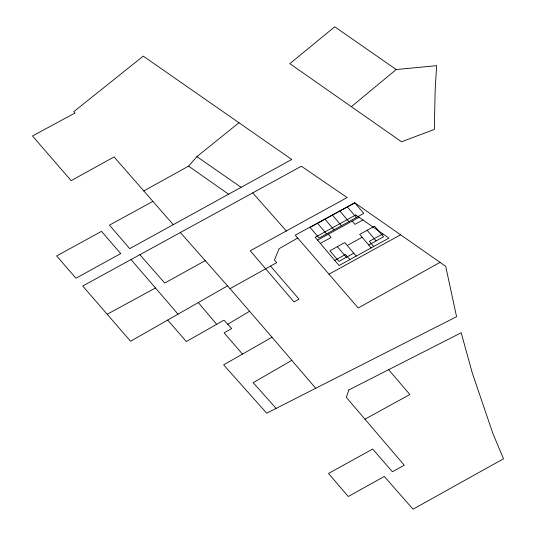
<?xml version="1.0" encoding="UTF-8"?>
<svg xmlns="http://www.w3.org/2000/svg" width="536" height="536" viewBox="0 0 536 536"><rect width="100%" height="100%" fill="white"/><g stroke="black" fill="none" stroke-linecap="round" stroke-linejoin="round"><path stroke-width="0.8" d="M152.914 201.375L109.478 225.12L129.692 248.644L291.711 159.467L143.259 56.126L73.794 111.676L74.98 113.009L32.482 135.97L71.141 180.652L114.068 156.927L143.789 190.93L188.585 166.126L196.886 156.626L238.949 122.737M351.402 106.644L396.225 69.526L436.632 65.667L435.158 90.055L434.328 129.451L401.518 141.765L289.829 63.67L334.725 26.8L396.225 69.526M227.7 324.26L249.582 311.282M291.819 360.366L253.193 382.677L276.12 408.405M297.721 238.044L279.122 248.664L274.425 260L276.77 262.62L230.018 288.656L180.357 232.53M227.539 285.856L130.57 341.265L82.732 286.016L301.379 166.227L347.107 197.55L250.258 250.768L293.976 301.949L298.994 299.122L270.559 266.077M315.711 388.285L272.013 337.224L223.633 364.869L266.694 413.196L456.572 316.696L445.691 266.291L354.785 202.822L295.236 235.17L358.209 307.999L440.056 262.352M242.48 354.102L224.115 332.829L231.673 328.528L223.921 320.193L186.32 341.566L167.694 320.052M205.248 260.663L164.74 283.048L139.876 254.714M320.347 243.404L331.114 237.475L328.34 234.192M362.932 219.961L354.939 224.363L352.199 221.12M347.248 245.468L362.142 237.274M334.739 260.389L345.506 254.466L349.861 259.605M382.885 233.89L369.331 241.347L373.686 246.486M353.787 253.186L338.899 261.387L329.908 250.768L344.795 242.574L356.246 256.087M368.681 244.992L383.568 236.798L374.577 226.179L359.683 234.373L371.133 247.893M328.983 274.204L400.586 234.795M317.553 240.101L359.14 217.315M364.942 419.185L409.879 394.516L388.627 369.693M107.187 314.25L155.494 287.993M196.886 156.626L241.106 187.319M188.585 166.126L228.584 194.213M252.711 192.893L286.459 231.076M143.789 190.93L173.249 224.664M230.018 288.656L272.013 337.224M131.019 259.565L178.019 314.156M347.348 206.916L356.34 217.536M367.133 230.279L376.125 240.899M339.898 211.017L348.896 221.636M332.454 215.11L341.445 225.73M325.01 219.211L334.002 229.83M317.567 223.311L326.558 233.93M337.352 246.667L346.343 257.287M198.32 302.552L216.658 324.32M348.842 389.94L346.343 397.39L404.238 465.228L392.392 471.787L372.694 449.061L328.541 473.435L348.239 496.524L384.305 476.45L413.035 509.2L503.518 458.783L492.979 433.771L472.37 373.264L461.195 332.769L348.842 389.94M120.701 253.595L75.938 278.231L56.655 255.94L101.539 231.344L120.701 253.595M354.792 202.816L310.123 227.405L319.114 238.024L363.783 213.435L354.792 202.816M355.77 214.963L315.181 237.301L339.087 265.534L388.915 238.105L355.77 214.963"/></g></svg>
